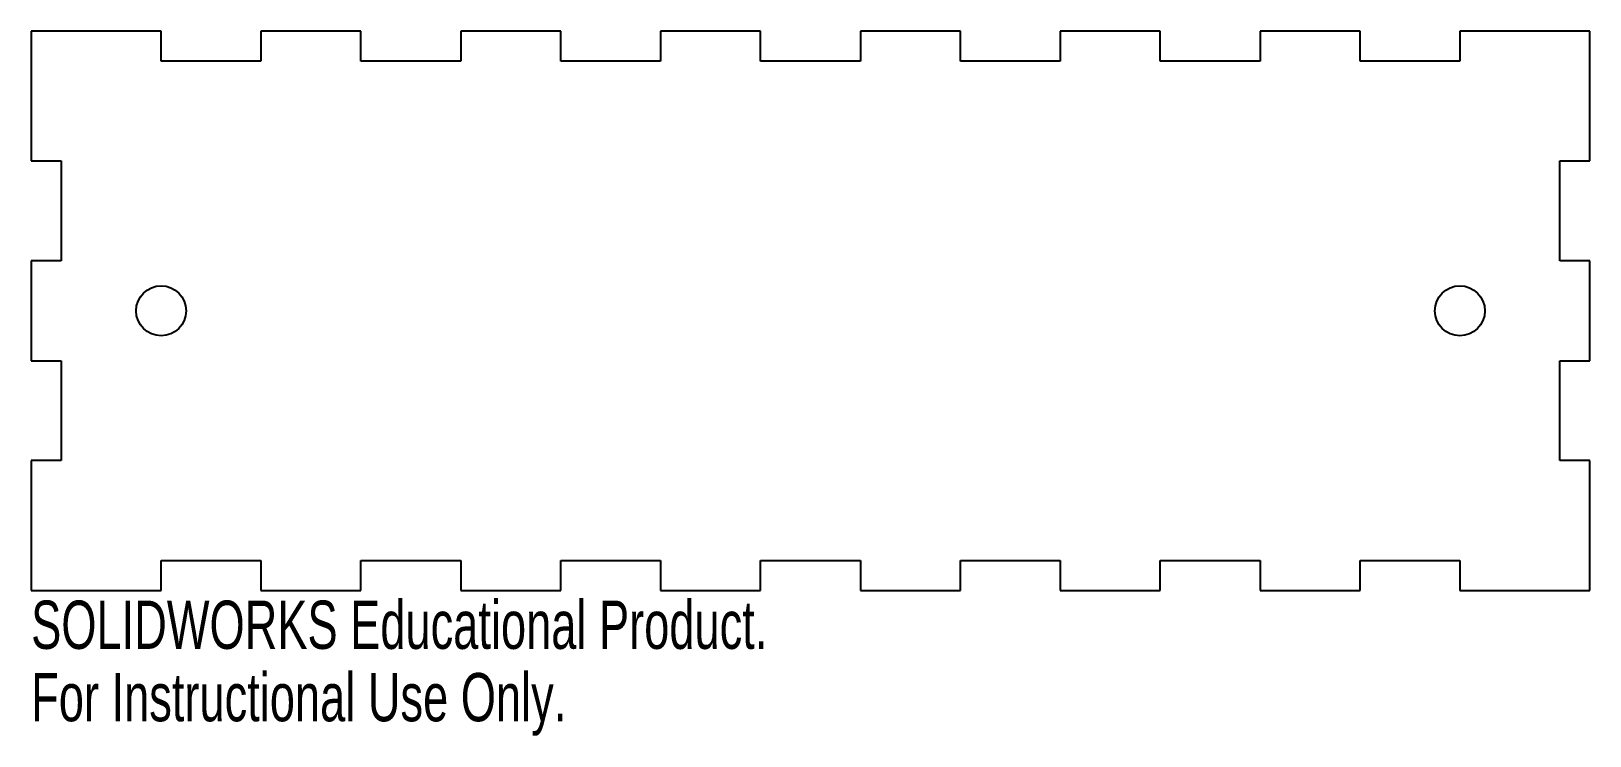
# Model space of a CAD drawing. Header units: millimetres. Extents: x -78 to 78, y -43 to 28.
import ezdxf

# ---------------------------------------------------------------- set-up
doc = ezdxf.new("R2010")
doc.units = ezdxf.units.MM
doc.styles.add('SLDTEXTSTYLE0', font='TXT', dxfattribs={"width": 0.7})

msp = doc.modelspace()

# ---------------------------------------------------------------- linework, layer by layer
at = {"color": 7, "linetype": 'Continuous', "lineweight": 25}
for p, q in [((-78, 28), (-78, 15)), ((-65, 28), (-78, 28)), ((-65, 25), (-65, 28)), ((-55, 28), (-55, 25)), ((-45, 28), (-55, 28)), ((-45, 25), (-45, 28)), ((-35, 28), (-35, 25)), ((-25, 28), (-35, 28)), ((-25, 25), (-25, 28)), ((-15, 28), (-15, 25)), ((-5, 28), (-15, 28)), ((-5, 25), (-5, 28)), ((15, 28), (5, 28)), ((5, 28), (5, 25)), ((15, 25), (15, 28)), ((25, 28), (25, 25)), ((35, 28), (25, 28)), ((35, 25), (35, 28)), ((45, 28), (45, 25)), ((55, 28), (45, 28)), ((55, 25), (55, 28)), ((65, 28), (65, 25)), ((78, 28), (65, 28)), ((78, 15), (78, 28)), ((-55, 25), (-65, 25)), ((-35, 25), (-45, 25)), ((-15, 25), (-25, 25)), ((5, 25), (-5, 25)), ((25, 25), (15, 25)), ((45, 25), (35, 25)), ((65, 25), (55, 25)), ((-78, 15), (-75, 15)), ((-75, 15), (-75, 5)), ((75, 15), (78, 15)), ((75, 5), (75, 15)), ((-78, 5), (-78, -5)), ((-75, 5), (-78, 5)), ((78, 5), (75, 5)), ((78, -5), (78, 5)), ((-78, -5), (-75, -5)), ((-75, -5), (-75, -15)), ((75, -5), (78, -5)), ((75, -15), (75, -5)), ((-78, -15), (-78, -28)), ((-75, -15), (-78, -15)), ((78, -15), (75, -15)), ((78, -28), (78, -15)), ((-65, -25), (-55, -25)), ((-65, -28), (-65, -25)), ((-55, -25), (-55, -28)), ((-45, -25), (-35, -25)), ((-45, -28), (-45, -25)), ((-35, -25), (-35, -28)), ((-25, -25), (-15, -25)), ((-25, -28), (-25, -25)), ((-15, -25), (-15, -28)), ((-5, -25), (5, -25)), ((-5, -28), (-5, -25)), ((5, -25), (5, -28)), ((15, -25), (25, -25)), ((15, -28), (15, -25)), ((25, -25), (25, -28)), ((35, -25), (45, -25)), ((35, -28), (35, -25)), ((45, -25), (45, -28)), ((55, -25), (65, -25)), ((55, -28), (55, -25)), ((65, -25), (65, -28)), ((-78, -28), (-65, -28)), ((-55, -28), (-45, -28)), ((-35, -28), (-25, -28)), ((-15, -28), (-5, -28)), ((5, -28), (15, -28)), ((25, -28), (35, -28)), ((45, -28), (55, -28)), ((65, -28), (78, -28))]:
    msp.add_line(p, q, dxfattribs=at)
for centre in [(-65, 0), (65, 0)]:
    msp.add_circle(centre, 2.5, dxfattribs=at)

# ---------------------------------------------------------------- texts
at = {"color": 7, "linetype": 'Continuous', "char_height": 4.8336, "attachment_point": 1, "style": 'SLDTEXTSTYLE0'}
for s, insert in [('SOLIDWORKS Educational Product.', (-78, -29.02)), ('For Instructional Use Only.', (-78, -36.27))]:
    msp.add_mtext(s, dxfattribs=dict(at, insert=insert))

doc.saveas('drawing.dxf')
